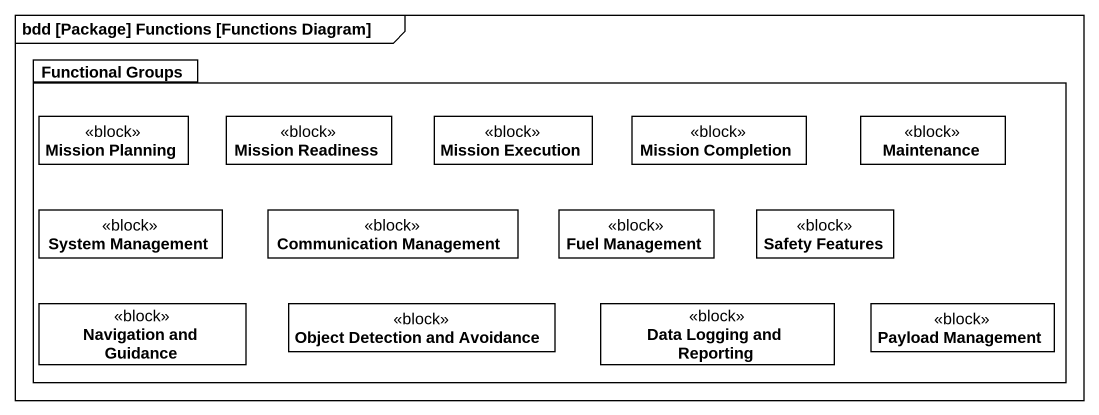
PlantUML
@startuml
mainframe bdd [Package] Functions [Functions Diagram]
hide circle
hide empty members
package "Functional Groups" as Functional_Groups {
  class "Mission Planning" as Mission_Planning <<block>>
  class "Mission Readiness" as Mission_Readiness <<block>>
  class "Mission Execution" as Mission_Execution <<block>>
  class "Mission Completion" as Mission_Completion <<block>>
  class Maintenance <<block>>
  class "System Management" as System_Management <<block>>
  class "Communication Management" as Communication_Management <<block>>
  class "Fuel Management" as Fuel_Management <<block>>
  class "Safety Features" as Safety_Features <<block>>
  class "Navigation and Guidance" as Navigation_and_Guidance <<block>>
  class "Object Detection and Avoidance" as Object_Detection_and <<block>>
  class "Data Logging and Reporting" as Data_Logging_and_Reporting <<block>>
  class "Payload Management" as Payload_Management <<block>>
}
@enduml
